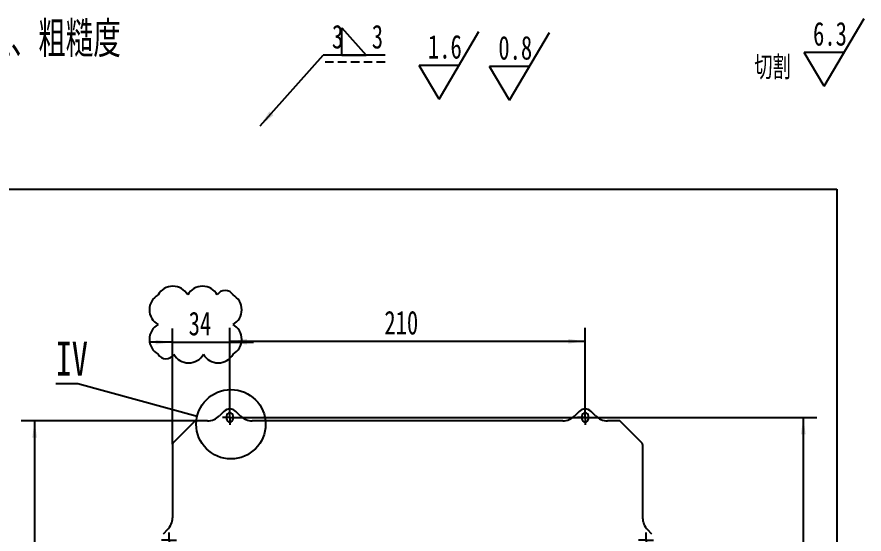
# Model space of a CAD drawing. Extents: x 10 to 515, y -34 to 231.
# Drawn here: x 170 to 295.2, y 154.5 to 230.9 of the extents above; entities that cross this region are included whole.
import ezdxf

# ---------------------------------------------------------------- set-up
doc = ezdxf.new("R2010")
doc.units = 0
doc.linetypes.add('SLD-DASHED', pattern=[1.905, 1.27, -0.635])
doc.linetypes.add('SLD-SOLID', pattern=[0])
doc.layers.get('0').update_dxf_attribs({"linetype": 'CONTINUOUS'})
for name, color, linetype in [('FORMAT', 7, 'SLD-SOLID'), ('细实线层', 7, 'SLD-SOLID'), ('轮廓实线层', 7, 'SLD-SOLID')]:
    doc.layers.add(name, color=color, linetype=linetype)
doc.styles.add('SLDTEXTSTYLE0', font='TXT', dxfattribs={"width": 0.7, "bigfont": 'bigfont'})
doc.styles.add('SLDTEXTSTYLE1', font='TXT', dxfattribs={"width": 0.7})
doc.dimstyles.new('SLDDIMSTYLE0', dxfattribs={"dimtxt": 0.18, "dimasz": 2.5, "dimexe": 0, "dimexo": 0.0625, "dimgap": 0, "dimtad": 0, "dimtih": 1, "dimtoh": 1, "dimdec": 0, "dimrnd": 1e-09, "dimzin": 0, "dimtxsty": 'STANDARD', "dimsah": 1, "dimcen": 0.09, "dimazin": 3, "dimtfac": 2.5, "dimtdec": 0, "dimtofl": 0, "dimtmove": 0, "dimatfit": 3, "dimtolj": 1, "dimtzin": 0})
doc.dimstyles.new('SLDDIMSTYLE1', dxfattribs={"dimtxt": 3.5, "dimasz": 2.5, "dimexe": 0, "dimexo": 0.0625, "dimgap": 0.875, "dimtad": 2, "dimlfac": 4, "dimrnd": 1e-09, "dimzin": 12, "dimtxsty": 'SLDTEXTSTYLE1', "dimsah": 1, "dimcen": 0.09, "dimazin": 3, "dimtfac": 1, "dimtmove": 0, "dimatfit": 3, "dimtolj": 1, "dimtzin": 12})
doc.dimstyles.new('SLDDIMSTYLE2', dxfattribs={"dimtxt": 0.18, "dimasz": 2.5, "dimexe": 0, "dimexo": 0.0625, "dimgap": 0, "dimtad": 0, "dimtih": 1, "dimtoh": 1, "dimdec": 0, "dimrnd": 1e-09, "dimzin": 0, "dimtxsty": 'STANDARD', "dimblk1": 'NONE', "dimblk2": 'NONE', "dimsah": 1, "dimcen": 0.09, "dimazin": 3, "dimtfac": 2.5, "dimtdec": 0, "dimtofl": 0, "dimtmove": 0, "dimatfit": 3, "dimtolj": 1, "dimtzin": 0})
doc.dimstyles.new('SLDDIMSTYLE3', dxfattribs={"dimtxt": 3.5, "dimasz": 2.5, "dimexe": 0, "dimexo": 0.0625, "dimgap": 0.875, "dimtad": 2, "dimlfac": 4, "dimrnd": 1e-09, "dimzin": 12, "dimtxsty": 'SLDTEXTSTYLE1', "dimsah": 1, "dimcen": 0.09, "dimazin": 3, "dimtfac": 1, "dimtofl": 0, "dimtmove": 0, "dimatfit": 3, "dimtolj": 1, "dimtzin": 12})
doc.dimstyles.new('SLDDIMSTYLE4', dxfattribs={"dimtxt": 3.5, "dimasz": 2.5, "dimexe": 0, "dimexo": 0.0625, "dimgap": 0.875, "dimtad": 2, "dimlfac": 4, "dimrnd": 1e-09, "dimzin": 12, "dimtxsty": 'SLDTEXTSTYLE1', "dimsah": 1, "dimcen": 0.09, "dimazin": 3, "dimtol": 1, "dimtm": 0.5, "dimtfac": 1, "dimtdec": 1, "dimtofl": 0, "dimtmove": 0, "dimatfit": 3, "dimtolj": 1})

# ---------------------------------------------------------------- blocks, each defined once
blk = doc.blocks.new('SW_SFSYMBOL_0')
at = {"layer": 'FORMAT', "color": 0}
for p, q in [((1.64, -5), (7.54, 5)), ((1.64, -5), (-1.31, 0)), ((4.59, 0), (-1.31, 0))]:
    blk.add_line(p, q, dxfattribs=at)
at = {"layer": 'FORMAT', "color": 0, "char_height": 3.5, "attachment_point": 1}
for s, insert, style in [('6.3', (0, 4.51), 'SLDTEXTSTYLE1'), ('切割', (-8.69, -0.49), 'SLDTEXTSTYLE0')]:
    blk.add_mtext(s, dxfattribs=dict(at, insert=insert, style=style))
blk = doc.blocks.new('SW_SFSYMBOL_1')
at = {"layer": 'FORMAT', "color": 0}
for p, q in [((1.64, -5), (7.54, 5)), ((1.64, -5), (-1.31, 0)), ((4.59, 0), (-1.31, 0))]:
    blk.add_line(p, q, dxfattribs=at)
at = {"layer": 'FORMAT', "color": 0, "insert": (0, 4.51), "char_height": 3.5, "attachment_point": 1, "style": 'SLDTEXTSTYLE1'}
blk.add_mtext('0.8', dxfattribs=at)
blk = doc.blocks.new('SW_SFSYMBOL_2')
at = {"layer": 'FORMAT', "color": 0}
for p, q in [((1.64, -5), (7.54, 5)), ((1.64, -5), (-1.31, 0)), ((4.59, 0), (-1.31, 0))]:
    blk.add_line(p, q, dxfattribs=at)
at = {"layer": 'FORMAT', "color": 0, "insert": (0, 4.51), "char_height": 3.5, "attachment_point": 1, "style": 'SLDTEXTSTYLE1'}
blk.add_mtext('1.6', dxfattribs=at)
blk = doc.blocks.new('SW_SYMBOL_WELD_FILL')
at = {"layer": 'FORMAT', "color": 0}
for p, q in [((100, 0), (100, 900)), ((100, 900), (900, 0)), ((100, 0), (900, 0))]:
    blk.add_line(p, q, dxfattribs=at)
blk = doc.blocks.new('SW_WELDSYMBOL_0')
at = {"layer": 'FORMAT', "color": 0}
blk.add_line((9.18, 0), (0, 0), dxfattribs=at)
at = {"layer": 'FORMAT', "color": 0, "linetype": 'SLD-DASHED'}
blk.add_line((9.18, -1), (0, -1), dxfattribs=at)
at = {"layer": 'FORMAT', "color": 0, "xscale": 0.004511737089201878, "yscale": 0.004511737089201878, "zscale": 0.004511737089201878}
blk.add_blockref('SW_SYMBOL_WELD_FILL', (2.33, 0), dxfattribs=at)
at = {"layer": 'FORMAT', "color": 0, "char_height": 3.5, "attachment_point": 1, "style": 'SLDTEXTSTYLE1'}
for insert in [(1.31, 4.51), (7.2, 4.51)]:
    blk.add_mtext('3', dxfattribs=dict(at, insert=insert))
blk = doc.blocks.new('SW_REVISION_CLOUD_0')
at = {"layer": 'FORMAT', "color": 0, "linetype": 'SLD-SOLID'}
for centre, radius, start, end in [((-3.35, 3.17), 2.5, 28.955, 151.045), ((1.03, 3.17), 2.5, 28.955, 151.045), ((4.38, 3.73), 1.33, 28.955, 151.045), ((-4.33, 2.19), 2.5, 118.955, 241.045), ((4.33, 2.19), 2.5, 298.955, 61.045), ((-4.33, -2.19), 2.5, 118.955, 241.045), ((4.33, -2.19), 2.5, 298.955, 61.045), ((-4.38, -3.73), 1.33, 208.955, 331.045), ((-1.03, -3.17), 2.5, 208.955, 331.045), ((3.35, -3.17), 2.5, 208.955, 331.045)]:
    blk.add_arc(centre, radius, start, end, dxfattribs=at)
blk = doc.blocks.new('_D_6')
at = {"layer": 'FORMAT'}
for p, q in [((196.35, 171.21), (170.61, 171.21)), ((172.61, 171.21), (172.61, 75.52)), ((202.66, 75.52), (170.61, 75.52))]:
    blk.add_line(p, q, dxfattribs=at)
for points in [[(172.61, 171.21), (172.26, 168.71), (172.96, 168.71)], [(172.61, 75.52), (172.96, 78.02), (172.26, 78.02)]]:
    blk.add_solid(points, dxfattribs=at)
at = {"layer": 'FORMAT', "attachment_point": 1, "rotation": 90, "style": 'SLDTEXTSTYLE1'}
for s, insert, char_height in [('0.5', (169.13, 122.01), 2.5), ('0', (166.02, 122.01), 2.5), ('-', (169.13, 120.47), 2.5), ('382.75', (168.1, 109.73), 3.5)]:
    blk.add_mtext(s, dxfattribs=dict(at, insert=insert, char_height=char_height))
blk = doc.blocks.new('_D_15')
at = {"layer": 'FORMAT'}
for p, q in [((255.09, 171.71), (288.23, 171.71)), ((286.23, 171.71), (286.23, 75.02)), ((257.22, 75.02), (288.23, 75.02))]:
    blk.add_line(p, q, dxfattribs=at)
for points in [[(286.23, 171.71), (285.88, 169.21), (286.58, 169.21)], [(286.23, 75.02), (286.58, 77.52), (285.88, 77.52)]]:
    blk.add_solid(points, dxfattribs=at)
at = {"layer": 'FORMAT', "insert": (281.72, 102.23), "char_height": 3.5, "attachment_point": 1, "rotation": 90, "style": 'SLDTEXTSTYLE1'}
blk.add_mtext('386.75', dxfattribs=at)
blk = doc.blocks.new('_D_19')
at = {"layer": 'FORMAT'}
for p, q in [((201.48, 172.82), (201.48, 184.96)), ((253.98, 172.82), (253.98, 184.96)), ((201.48, 182.96), (253.98, 182.96))]:
    blk.add_line(p, q, dxfattribs=at)
for points in [[(201.48, 182.96), (203.98, 182.61), (203.98, 183.31)], [(253.98, 182.96), (251.48, 183.31), (251.48, 182.61)]]:
    blk.add_solid(points, dxfattribs=at)
at = {"layer": 'FORMAT', "insert": (224.31, 187.47), "char_height": 3.5, "attachment_point": 1, "style": 'SLDTEXTSTYLE1'}
blk.add_mtext('210', dxfattribs=at)
blk = doc.blocks.new('_D_20')
at = {"layer": 'FORMAT'}
for p, q in [((192.98, 167.73), (192.98, 184.83)), ((201.48, 172.82), (201.48, 184.83)), ((192.98, 182.83), (189.48, 182.83)), ((192.98, 182.83), (201.48, 182.83)), ((201.48, 182.83), (204.98, 182.83))]:
    blk.add_line(p, q, dxfattribs=at)
for points in [[(192.98, 182.83), (190.48, 183.18), (190.48, 182.48)], [(201.48, 182.83), (203.98, 182.48), (203.98, 183.18)]]:
    blk.add_solid(points, dxfattribs=at)
at = {"layer": 'FORMAT', "insert": (195.38, 187.34), "char_height": 3.5, "attachment_point": 1, "style": 'SLDTEXTSTYLE1'}
blk.add_mtext('34', dxfattribs=at)
blk = doc.blocks.new('SW_CENTERMARKSYMBOL_6')
at = {"layer": 'FORMAT', "color": 0}
for p, q in [((-0.625, 0), (-1.1125, 0)), ((0, 0), (-0.625, 0)), ((0, 0.625), (0, 1.1125)), ((0, 0), (0, 0.625)), ((0, 0), (0, -0.625)), ((0, 0), (0.625, 0)), ((0.625, 0), (1.1125, 0)), ((0, -0.625), (0, -1.1125))]:
    blk.add_line(p, q, dxfattribs=at)
blk = doc.blocks.new('SW_CENTERMARKSYMBOL_7')
at = {"layer": 'FORMAT', "color": 0}
for p, q in [((-0.625, 0), (-1.1125, 0)), ((0, 0), (-0.625, 0)), ((0, 0.625), (0, 1.1125)), ((0, 0), (0, 0.625)), ((0, 0), (0, -0.625)), ((0, 0), (0.625, 0)), ((0.625, 0), (1.1125, 0)), ((0, -0.625), (0, -1.1125))]:
    blk.add_line(p, q, dxfattribs=at)
blk = doc.blocks.new('SW_CENTERMARKSYMBOL_8')
at = {"layer": 'FORMAT', "color": 0}
for p, q in [((-0.62, 0), (-1.11, 0)), ((0, 0), (-0.62, 0)), ((0, 0.62), (0, 1.11)), ((0, 0), (0, 0.62)), ((0, 0), (0, -0.62)), ((0, 0), (0.62, 0)), ((0.62, 0), (55.14, 0)), ((0, -0.62), (0, -1.11))]:
    blk.add_line(p, q, dxfattribs=at)
blk = doc.blocks.new('SW_CENTERMARKSYMBOL_9')
at = {"layer": 'FORMAT', "color": 0}
for p, q in [((-0.625, 0), (-1.1125, 0)), ((0, 0), (-0.625, 0)), ((0, 0.625), (0, 1.1125)), ((0, 0), (0, 0.625)), ((0, 0), (0, -0.625)), ((0, 0), (0.625, 0)), ((0.625, 0), (1.1125, 0)), ((0, -0.625), (0, -1.1125))]:
    blk.add_line(p, q, dxfattribs=at)
blk = doc.blocks.new('_NONE')

msp = doc.modelspace()

# ---------------------------------------------------------------- linework, layer by layer
at = {"color": 7, "linetype": 'SLD-SOLID'}
for p, q in [((200.596018, 172.590607), (199.944367, 171.938956)), ((200.992401, 171.894223), (200.992401, 171.519223)), ((201.967401, 171.519223), (201.967401, 171.894223)), ((203.015435, 171.938956), (202.363785, 172.590607)), ((253.096018, 172.590607), (252.444367, 171.938956)), ((253.492401, 171.894223), (253.492401, 171.519223)), ((254.467401, 171.519223), (254.467401, 171.894223)), ((255.515435, 171.938956), (254.863785, 172.590607)), ((196.281678, 171.1335), (193.053125, 167.904947)), ((198.1766, 171.206723), (196.458455, 171.206723)), ((250.6766, 171.206723), (204.783202, 171.206723)), ((259.001348, 171.206723), (257.283202, 171.206723)), ((262.406678, 167.904947), (259.178125, 171.1335)), ((192.979901, 167.72817), (192.979901, 156.885024)), ((262.479901, 167.72817), (262.479901, 156.885024)), ((192.247668, 155.117257), (191.596018, 154.465607)), ((263.863785, 154.465607), (263.212134, 155.117257))]:
    msp.add_line(p, q, dxfattribs=at)
for centre, radius, start, end in [((201.479901, 171.706723), 1.25, 45, 135), ((253.979901, 171.706723), 1.25, 45, 135), ((198.1766, 173.706723), 2.5, 270, 315), ((201.479901, 171.894223), 0.4875, 0, 180), ((204.783202, 173.706723), 2.5, 225, 270), ((250.6766, 173.706723), 2.5, 270, 315), ((253.979901, 171.894223), 0.4875, 0, 180), ((257.283202, 173.706723), 2.5, 225, 270), ((196.458455, 170.956723), 0.25, 90, 135), ((201.479901, 171.519223), 0.4875, 180, 0), ((253.979901, 171.519223), 0.4875, 180, 0), ((259.001348, 170.956723), 0.25, 45, 90), ((193.229901, 167.72817), 0.25, 135, 180), ((262.229901, 167.72817), 0.25, 0, 45), ((190.479901, 156.885024), 2.5, 315, 0), ((264.979901, 156.885024), 2.5, 180, 225)]:
    msp.add_arc(centre, radius, start, end, dxfattribs=at)
at = {"layer": '细实线层'}
msp.add_circle((201.620702, 170.70348), 5.131277, dxfattribs=at)
at = {"layer": '轮廓实线层'}
for p, q in [((14.185568, 205.450845), (291.185568, 205.450845)), ((291.185568, 205.450845), (291.185568, 5.450845))]:
    msp.add_line(p, q, dxfattribs=at)

# ---------------------------------------------------------------- block references
at = {"layer": 'FORMAT'}
for name, p in [('SW_SFSYMBOL_0', (287.673596, 225.664352)), ('SW_WELDSYMBOL_0', (215.249955, 225.233967)), ('SW_SFSYMBOL_2', (230.749956, 223.742206)), ('SW_SFSYMBOL_1', (241.155348, 223.592734)), ('SW_CENTERMARKSYMBOL_8', (201.479901, 171.706723)), ('SW_CENTERMARKSYMBOL_9', (253.979901, 171.706723)), ('SW_CENTERMARKSYMBOL_6', (192.479901, 153.581723)), ('SW_CENTERMARKSYMBOL_7', (262.979901, 153.581723))]:
    msp.add_blockref(name, p, dxfattribs=at)
at = {"layer": 'FORMAT', "linetype": 'SLD-SOLID'}
msp.add_blockref('SW_REVISION_CLOUD_0', (196.397086, 185.432377), dxfattribs=at)

# ---------------------------------------------------------------- texts
at = {"layer": 'FORMAT', "insert": (120.170097, 230.256535), "char_height": 5.29166667, "attachment_point": 2, "style": 'SLDTEXTSTYLE0'}
msp.add_mtext('自审项：尺寸、公差（形位公差）、技术要求、材料、表面处理、粗糙度', dxfattribs=at)
at = {"layer": '细实线层', "insert": (175.722561, 182.891585), "char_height": 5, "attachment_point": 1, "style": 'SLDTEXTSTYLE1'}
msp.add_mtext('IV', dxfattribs=at)

# ---------------------------------------------------------------- dimensions: what is measured, and where the dimension line sits
at = {"layer": 'FORMAT'}
for base, p1, p2, dimstyle, picture, middle in [((201.479901, 182.831723), (192.979901, 167.72817), (201.479901, 172.819223), 'SLDDIMSTYLE1', '_D_20', (196.912636, 182.831723)), ((253.979901, 182.956723), (201.479901, 172.819223), (253.979901, 172.819223), 'SLDDIMSTYLE3', '_D_19', (226.609488, 182.956723))]:
    dim = msp.add_linear_dim(base=base, p1=p1, p2=p2, dimstyle=dimstyle, dxfattribs=at)
    dim.commit()
    dim.dimension.update_dxf_attribs({"geometry": picture, "text_midpoint": middle, "dimtype": 160})
for base, p1, p2, dimstyle, picture, middle in [((286.229901, 75.019223), (255.092401, 171.706723), (257.217401, 75.019223), 'SLDDIMSTYLE3', '_D_15', (286.229901, 106.827)), ((172.614194, 75.519223), (196.354901, 171.206723), (202.658202, 75.519223), 'SLDDIMSTYLE4', '_D_6', (172.614194, 117.515325))]:
    dim = msp.add_linear_dim(base=base, p1=p1, p2=p2, angle=90, dimstyle=dimstyle, dxfattribs=at)
    dim.commit()
    dim.dimension.update_dxf_attribs({"geometry": picture, "text_midpoint": middle, "dimtype": 160})

# ---------------------------------------------------------------- leaders
msp.add_leader([(205.943971, 214.799073), (215.249955, 225.233967)], dimstyle='SLDDIMSTYLE0', dxfattribs=at)
at = {"layer": '细实线层', "has_arrowhead": 0}
msp.add_leader([(196.620746, 171.856929), (179.003893, 176.677969), (175.722561, 176.677969)], dimstyle='SLDDIMSTYLE2', dxfattribs=at)

doc.saveas('drawing.dxf')
